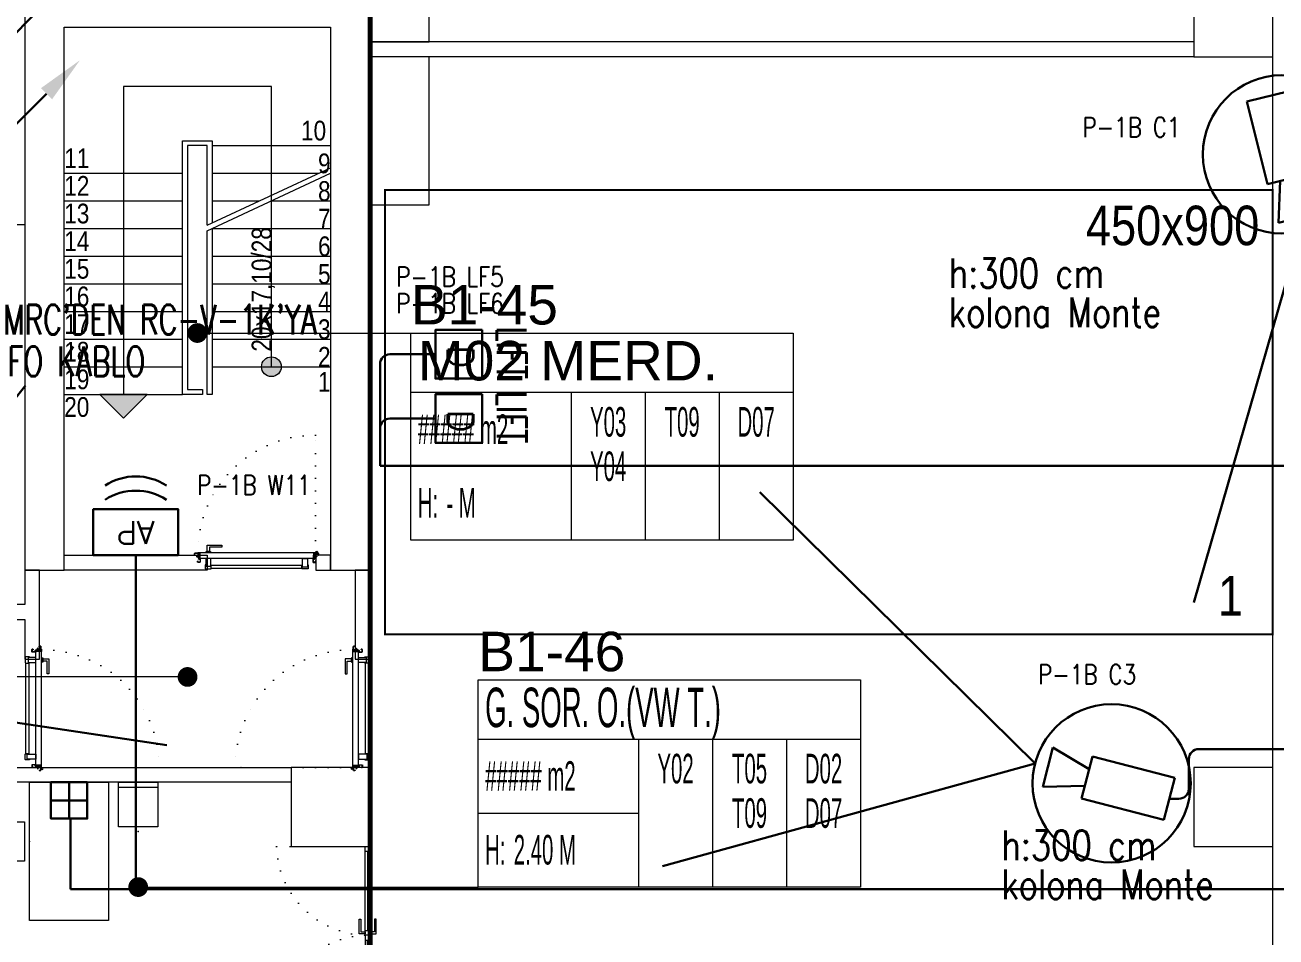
# Model space of a CAD drawing. Header units: metres. Extents: x -13621 to 152406, y -16073 to 22221.
# Drawn here: x 60090 to 61358, y 2308 to 3232 of the extents above; entities that cross this region are included whole.
import ezdxf
from ezdxf.enums import TextEntityAlignment as Align

# ---------------------------------------------------------------- set-up
doc = ezdxf.new("R2010")
doc.units = ezdxf.units.M
doc.header["$LTSCALE"] = 100
doc.header["$MEASUREMENT"] = 0
for name, pattern in [('DOT2', [0.125, 0, -0.125]), ('DOT5', [0.75, 0, -0.75]), ('HIDDEN', [0.375, 0.25, -0.125])]:
    doc.linetypes.add(name, pattern=pattern)
doc.layers.get('0').update_dxf_attribs({"color": 9, "lineweight": 9})
for name, color, linetype, lineweight in [('00', 9, 'Continuous', 9), ('01', 9, 'Continuous', 9), ('05', 9, 'Continuous', 9), ('06B', 9, 'Continuous', 9), ('06D', 9, 'Continuous', 9), ('10', 9, 'Continuous', 9), ('14', 9, 'Continuous', 9), ('15', 9, 'Continuous', 9), ('19', 9, 'Continuous', 9), ('20', 9, 'DOT2', 9), ('21', 9, 'Continuous', 9), ('21_mahal200', 9, 'Continuous', 9), ('Data  Tavan', 170, 'Continuous', 30), ('E-ACCESS POINT (KABLOSUZ ERİŞİM İÇİN)', 7, 'Continuous', 30), ('E-DAHİLİ DOME KAMERA', 7, 'Continuous', 30), ('E-DAHİLİ KAMERA', 7, 'Continuous', 30), ('E-DATA LIFT PRIZI', 7, 'Continuous', 30), ('E-DUVARA MONTE PRİZ KUTUSU', 7, 'Continuous', 30), ('E-OK', 3, 'Continuous', 30), ('E-YAZI', 7, 'Continuous', 30)]:
    doc.layers.add(name, color=color, linetype=linetype, lineweight=lineweight)
doc.styles.add('Arial', font='arial.ttf', dxfattribs={"height": 2.5})
doc.styles.add('E-YAZI', font='txttw.shx')
doc.styles.add('MuuM_TEXT-STANDART', font='ARIALN.TTF')
doc.dimstyles.new('MuuM_DIM200', dxfattribs={"dimscale": 20, "dimtxt": 2, "dimasz": 1, "dimexe": 1, "dimexo": 1, "dimgap": 1, "dimtad": 1, "dimdec": 1, "dimrnd": 0.5, "dimdsep": 46, "dimtxsty": 'MuuM_TEXT-STANDART', "dimblk": 'ARCHTICK', "dimcen": 0, "dimdle": 0.15, "dimclrd": 256, "dimclre": 256, "dimclrt": 256, "dimadec": 0, "dimazin": 0, "dimtfac": 5, "dimtdec": 1, "dimtix": 1, "dimtmove": 2, "dimatfit": 3, "dimldrblk": 'DOT', "dimfxl": 3, "dimfxlon": 1, "dimtolj": 1, "dimlwd": -1, "dimlwe": -1, "dimarcsym": 0})

# ---------------------------------------------------------------- blocks, each defined once
blk = doc.blocks.new('10_DUVARA MONTE PRİZ KUTUSU')
at = {"layer": 'E-DUVARA MONTE PRİZ KUTUSU', "color": 4}
for p, q in [((0, 24.5), (0, -24.5)), ((24.5, 0), (-24.5, 0))]:
    blk.add_line(p, q, dxfattribs=at)
blk.add_lwpolyline([(-24.5, -24.5), (24.5, -24.5), (24.5, 24.5), (-24.5, 24.5)], close=True, dxfattribs=at)
blk = doc.blocks.new('E-DATA LIFT PRIZI')
at = {"layer": 'E-DATA LIFT PRIZI', "color": 2}
blk.add_line((0, 0), (0, 42), dxfattribs=at)
blk.add_lwpolyline([(-24.6, 89.6), (24.6, 89.6), (24.6, 42), (-24.6, 42)], close=True, dxfattribs=at)
at = {"layer": 'E-DATA LIFT PRIZI', "color": 2, "style": 'E-YAZI', "width": 0.7}
blk.add_text('LIFT', height=30, dxfattribs=at).set_placement((-28, 104.2))
at = {"layer": 'E-DATA LIFT PRIZI', "color": 2, "style": 'E-YAZI'}
blk.add_text('D', height=25.6, dxfattribs=at).set_placement((-8.8, 54.6))
blk = doc.blocks.new('*U201')
at = {"layer": 'E-OK', "color": 3, "linetype": 'Continuous'}
blk.add_line((-126.3, -126.2), (0, 0), dxfattribs=at)
at = {"layer": 'E-OK', "color": 4, "linetype": 'Continuous', "const_width": 30}
blk.add_lwpolyline([(-15, 0, 1), (15, 0, 1)], format="xyb", close=True, dxfattribs=at)
at = {"layer": 'E-OK', "color": 3, "linetype": 'Continuous'}
blk.add_solid([(-112.2, -140.4), (-140.4, -112.1), (-211.2, -211)], dxfattribs=at)
blk = doc.blocks.new('*U382')
at = {"layer": 'E-ACCESS POINT (KABLOSUZ ERİŞİM İÇİN)', "color": 4}
blk.add_lwpolyline([(-2.395, 3.237), (2.395, 3.237), (2.395, 0.647), (-2.395, 0.647)], close=True, dxfattribs=at)
at = {"layer": 'E-ACCESS POINT (KABLOSUZ ERİŞİM İÇİN)', "color": 3}
for centre in [(0, 2.797), (0, 1.993)]:
    blk.add_arc(centre, 3.191, 237.1828, 302.8172, dxfattribs=at)
at = {"layer": 'E-ACCESS POINT (KABLOSUZ ERİŞİM İÇİN)', "color": 3, "style": 'E-YAZI'}
blk.add_text('AP', height=1.28, dxfattribs=at).set_placement((-1.054, 1.311))
blk = doc.blocks.new('100_DAHİLİ DOME KAMERA')
at = {"layer": 'E-DAHİLİ DOME KAMERA', "color": 4}
for p, q in [((-1.936, 0.715), (-1.936, -0.689)), ((0.82, 0.715), (-1.936, 0.715)), ((0.82, -0.689), (0.82, 0.715)), ((0.82, 0.294), (2.131, 0.668)), ((2.131, 0.668), (2.131, -0.643)), ((0.82, -0.268), (2.131, -0.643)), ((-1.936, -0.689), (0.82, -0.689))]:
    blk.add_line(p, q, dxfattribs=at)
at = {"layer": 'E-DAHİLİ DOME KAMERA', "color": 4, "linetype": 'Continuous'}
blk.add_circle((0, 0), 2.566, dxfattribs=at)
at = {"layer": 'E-DAHİLİ KAMERA', "color": 4}
for q in [(13.416, 6.264), (13.416, -6.264)]:
    blk.add_line((2.566, 0), q, dxfattribs=at)
blk = doc.blocks.new('p-kolon_80x80')
blk.add_lwpolyline([(-40, -40), (40, -40), (40, 40), (-40, 40)], close=True)
blk = doc.blocks.new('1.bod.mimari.elk')
at = {"layer": '01'}
blk.add_lwpolyline([(4130, -5950), (4130, -5950), (4130, -5950), (4130, -5400), (4400, -5400), (4400, -5950), (4400, -5950), (4400, -5950), (4440, -5950), (4440, -5350), (4090, -5350), (4090, -5950), (4130, -5950)], dxfattribs=at)
for p in [(5315, -5390), (4400, -6190), (5315, -6190)]:
    blk.add_blockref('p-kolon_80x80', p, dxfattribs=at)
blk = doc.blocks.new('p-dilatasyon yeri')
at = {"layer": '06D'}
blk.add_lwpolyline([(5355, 80), (5355, 6454.5)], dxfattribs=at)
blk = doc.blocks.new('p-M01-M02_merdiven-1050')
at = {"layer": '19'}
h = blk.add_hatch(color=256, dxfattribs=at)
h.dxf.hatch_style = 1
edge = h.paths.add_edge_path()
edge.add_arc((210, -344), 10, 270, 630)
h = blk.add_hatch(color=256, dxfattribs=at)
h.dxf.hatch_style = 1
h.paths.add_polyline_path([(84, -372), (36, -372), (60, -396)])
at = {"layer": '19', "linetype": 'Continuous'}
for points in [[(210, -344), (210, -120), (210, -60), (60, -60), (60, -372)], [(145, -200.7), (145, -120), (125, -120), (125, -120), (125, -367), (140, -367), (140, -372), (120, -372), (120, -367), (120, -115), (120, -115), (150, -115), (150, -198.4)], [(150, -120), (270, -120)], [(0, -148), (120, -148)], [(145, -200.7), (270, -142.4)], [(145, -206.3), (270, -148)], [(150, -148), (258, -148)], [(0, -176), (120, -176)], [(150, -176), (198, -176)], [(210, -176), (270, -176)], [(0, -204), (120, -204)], [(150, -204), (270, -204)], [(0, -232), (120, -232)], [(150, -232), (270, -232)], [(0, -260), (120, -260)], [(150, -260), (270, -260)], [(0, -288), (120, -288)], [(150, -288), (270, -288)], [(0, -316), (120, -316)], [(150, -316), (270, -316)], [(0, -344), (120, -344)], [(150, -344), (270, -344)], [(0, -372), (120, -372)]]:
    blk.add_lwpolyline(points, dxfattribs=at)
at = {"layer": '19'}
for points in [[(145, -206.3), (270, -148)], [(150, -204), (150, -372), (150, -372), (145, -372), (145, -372), (145, -206.3)]]:
    blk.add_lwpolyline(points, dxfattribs=at)
blk.add_lwpolyline([(84, -372), (36, -372), (60, -396)], close=True, dxfattribs=at)
blk.add_circle((210, -344), 10, dxfattribs=at)
blk = doc.blocks.new('p-M01-M02_M03_formül_2a')
at = {"layer": '21', "style": 'MuuM_TEXT-STANDART'}
for s, p in [('10', (240, -114.8)), ('11', (0, -142.8)), ('12', (0, -170.8)), ('13', (0, -198.8)), ('14', (0, -226.8)), ('15', (0, -254.8)), ('16', (0, -282.8)), ('17', (0, -310.8)), ('18', (0, -338.8)), ('19', (0, -366.8)), ('20', (0, -394.8))]:
    blk.add_text(s, height=20, dxfattribs=at).set_placement(p)
for s, p in [('9', (270, -148)), ('8', (270, -176)), ('7', (270, -204)), ('6', (270, -232)), ('5', (270, -260)), ('4', (270, -288)), ('3', (270, -316)), ('2', (270, -344)), ('1', (270, -369.3))]:
    blk.add_text(s, height=20, dxfattribs=at).set_placement(p, align=Align.RIGHT)
blk.add_text('20x17,10/28', height=20, rotation=90, dxfattribs=at).set_placement((210, -202.6), align=Align.RIGHT)
blk = doc.blocks.new('*U19')
at = {"ltscale": 15}
for p, q in [((-25, 1), (-26, 0)), ((-25, -1), (-26, 0)), ((-23, 1), (-25, 1)), ((-23, 1), (-23, -2)), ((-21, -3), (-18, 3)), ((-21, -3), (-18, 3)), ((-20, -3), (-17, 3)), ((-20, -3), (-16, 3)), ((-18, -3), (-15, 3)), ((-18, -3), (-15, 3)), ((-18, 1), (-18, 2)), ((-17, -3), (-14, 3)), ((-17, -3), (-13, 3)), ((-17, 1), (-17, 2)), ((-15, -3), (-12, 3)), ((-15, -3), (-12, 3)), ((-15, 1), (-15, 2)), ((-14, -3), (-11, 3)), ((-14, -3), (-10, 3)), ((-14, 1), (-14, 2)), ((-12, -3), (-9, 3)), ((-12, -3), (-9, 3)), ((-12, 1), (-12, 2)), ((-11, -3), (-8, 3)), ((-11, -3), (-7, 3)), ((-11, 1), (-11, 2)), ((-9, -3), (-6, 3)), ((-9, -3), (-6, 3)), ((-9, 1), (-9, 2)), ((-8, -3), (-4, 3)), ((-8, -3), (-5, 3)), ((-8, 1), (-8, 2)), ((-6, -3), (-3, 3)), ((-6, -3), (-3, 3)), ((-6, 1), (-6, 2)), ((-5, -3), (-1, 3)), ((-5, -3), (-2, 3)), ((-5, 1), (-5, 2)), ((-3, 1), (-3, 2)), ((0, 4), (-2, 1)), ((-2, 1), (-2, 2)), ((0, 0), (-1, 0)), ((-25, -1), (-23, -2)), ((-9, -2), (-23, -2)), ((-21, -3), (-21, -2)), ((-20, -3), (-19, -2)), ((-20, -2), (-19, -2)), ((-19, -2), (-18, -2)), ((-18, -3), (-18, -2)), ((-17, -3), (-16, -2)), ((-17, -2), (-16, -2)), ((-16, -2), (-15, -2)), ((-15, -3), (-15, -2)), ((-14, -3), (-13, -2)), ((-14, -2), (-13, -2)), ((-13, -2), (-12, -2)), ((-12, -3), (-12, -2)), ((-11, -3), (-10, -2)), ((-11, -2), (-10, -2)), ((-10, -2), (-9, -2)), ((-9, -3), (-9, -2)), ((-8, -2), (-7, -2)), ((-8, -3), (-7, -2)), ((-7, -2), (-6, -2)), ((-6, -3), (-6, -2)), ((-5, -2), (-4, -2)), ((-5, -3), (-4, -2)), ((-4, -2), (-2, -2)), ((0, -4), (-2, -2)), ((0, 0), (-1, 0))]:
    blk.add_line(p, q, dxfattribs=at)
for p, q in [((-7, 1), (-23, 1)), ((-17, 1), (-19, 1)), ((-16, 1), (-17, 1)), ((-14, 1), (-16, 1)), ((-13, 1), (-14, 1)), ((-11, 1), (-13, 1)), ((-10, 1), (-11, 1)), ((-8, 1), (-10, 1)), ((-7, 1), (-8, 1)), ((-5, 1), (-7, 1)), ((-4, 1), (-5, 1)), ((-2, 1), (-4, 1)), ((-2, 1), (-2, 1)), ((0, 0), (0, 4)), ((-2, -2), (-2, -2)), ((0, 0), (0, -4))]:
    blk.add_line(p, q)
for centre, radius, start, end in [((-26, 4), 3.92, 274.361, 322.1025), ((-26, -4), 3.92, 37.8975, 85.639), ((-18, 3), 0.0971, 330.3204, 150.3204), ((-17, 3), 0.0971, 330.3204, 150.3204), ((-15, 3), 0.0971, 330.3204, 150.3204), ((-14, 3), 0.0971, 330.3204, 150.3204), ((-12, 3), 0.0971, 330.3204, 150.3204), ((-11, 3), 0.0971, 330.3204, 150.3204), ((-9, 3), 0.0971, 330.3204, 150.3204), ((-8, 3), 0.0971, 330.3204, 150.3204), ((-6, 3), 0.0971, 330.3204, 150.3204), ((-5, 3), 0.0971, 330.3204, 150.3204), ((-3, 3), 0.0971, 330.3204, 150.3204), ((-2, 3), 0.0971, 330.3204, 150.3204), ((-1, 0), 0.486, 90, 270), ((0, 4), 0.25, 0, 150.0864), ((-21, -3), 0.0971, 150.3204, 330.3204), ((-20, -3), 0.0971, 150.3204, 330.3204), ((-18, -3), 0.0971, 150.3204, 330.3204), ((-17, -3), 0.0971, 150.3204, 330.3204), ((-15, -3), 0.0971, 150.3204, 330.3204), ((-14, -3), 0.0971, 150.3204, 330.3204), ((-12, -3), 0.0971, 150.3204, 330.3204), ((-11, -3), 0.0971, 150.3204, 330.3204), ((-9, -3), 0.0971, 150.3204, 330.3204), ((-8, -3), 0.0971, 150.3204, 330.3204), ((-6, -3), 0.0971, 150.3204, 330.3204), ((-5, -3), 0.0971, 150.3204, 330.3204), ((0, -4), 0.25, 209.9136, 0)]:
    blk.add_arc(centre, radius, start, end, dxfattribs=at)
blk = doc.blocks.new('conta')
at = {"ltscale": 10}
for p, q in [((-2649.9, 5345.5), (-2649.8, 5345.6)), ((-2649.9, 5344.5), (-2649.8, 5344.3)), ((-2649.8, 5344.3), (-2649.7, 5344.3)), ((-2649.7, 5345.4), (-2649.3, 5345.4)), ((-2649.2, 5345.4), (-2649.1, 5345.5)), ((-2649, 5344), (-2648.8, 5343.8)), ((-2648.9, 5344.1), (-2648.7, 5343.9)), ((-2648.8, 5345.1), (-2648.6, 5345.3)), ((-2648.8, 5344.9), (-2648.6, 5345.2)), ((-2648.7, 5343.8), (-2648.7, 5343.8)), ((-2648.6, 5345.3), (-2648.6, 5345.3))]:
    blk.add_line(p, q, dxfattribs=at)
for centre, radius, start, end in [((-2649.8, 5345.5), 0.05, 140.6345, 188.9372), ((-2653, 5345), 3.19, 350.4674, 8.9372), ((-2649.9, 5344.5), 0.02, 170.4674, 213.7451), ((-2649.7, 5345.6), 0.0696, 22.2428, 159.258), ((-2650.9, 5345), 1.24, 340.3382, 16.7772), ((-2649.7, 5344.6), 0.03, 160.3382, 273.2666), ((-2649.7, 5345.4), 0.03, 90, 196.7772), ((-2649.6, 5341.5), 3.01, 80.4362, 93.2666), ((-2649.3, 5345.5), 0.05, 270, 303.0062), ((-2649.2, 5344.1), 0.231, 353.9571, 81.9004), ((-2649.1, 5345.5), 0.03, 4.7972, 123.0062), ((-2649.1, 5344.5), 0.03, 260.4362, 338.7066), ((-2651.2, 5344.8), 2.33, 7.5897, 18.7951), ((-2649, 5345.6), 0.05, 18.7951, 42.1429), ((-2650.2, 5345), 1.27, 338.7066, 23.0418), ((-2648.9, 5344.1), 0.1, 173.9571, 217.2653), ((-2648.8, 5345.1), 0.05, 187.5897, 322.7347), ((-2658.2, 5345.2), 9.36, 353.6857, 357.8537), ((-2648.8, 5344.2), 0.1, 173.6857, 217.2653), ((-2648.8, 5344.8), 0.05, 142.7347, 180.2669), ((-2648.7, 5343.8), 0.05, 217.2653, 307.2653), ((-2648.7, 5343.8), 0.05, 307.2653, 37.2653), ((-2648.6, 5345.3), 0.05, 52.7347, 142.7347), ((-2648.6, 5345.3), 0.05, 322.7347, 52.7347)]:
    blk.add_arc(centre, radius, start, end, dxfattribs=at)
for points, knots in [([(-2649, 5345.6), (-2649, 5345.6), (-2649.1, 5345.7), (-2649.2, 5345.4), (-2649.3, 5345.7), (-2649.4, 5345.5), (-2649.5, 5345.7), (-2649.6, 5345.5), (-2649.7, 5345.6), (-2649.7, 5345.6)], [0.0086373, 0.0086373, 0.0086373, 0.0086373, 0.1097304, 0.3133405, 0.4430081, 0.5658764, 0.7165186, 0.8527974, 0.9648495, 0.9648495, 0.9648495, 0.9648495]), ([(-2649.7, 5344.3), (-2649.7, 5344.3), (-2649.7, 5344.5), (-2649.6, 5344.3), (-2649.3, 5344.4), (-2649.2, 5344.4), (-2649.2, 5344.4)], [0, 0, 0, 0, 0.1008757, 0.3841126, 0.5436166, 0.6906785, 0.6906785, 0.6906785, 0.6906785])]:
    blk.add_open_spline(points, degree=3, knots=knots, dxfattribs=at)
blk = doc.blocks.new('p-yn_sackasa')
at = {"layer": '10', "linetype": 'Continuous'}
for p, q in [((-2.2, 0), (-2.2, -0.2)), ((0, 6.9), (0, 6.2)), ((0, 6.2), (0, 6.9)), ((0.1, 6.9), (0.1, 6.2)), ((0.2, 6.9), (0.2, 6.2)), ((2.7, 7.2), (0.3, 7.2)), ((2.7, 7.2), (0.3, 7.2)), ((2.7, 7), (0.3, 7)), ((0.3, 7), (2.7, 7)), ((0.3, 6.1), (0.8, 6.1)), ((0.7, 6), (0.3, 6)), ((0.3, 5.9), (0.7, 5.9)), ((0.8, 5.9), (0.3, 5.9)), ((0.7, 5.9), (0.7, 6)), ((0.7, -0.7), (0.7, 2.3)), ((0.7, -0.7), (0.7, 2.3)), ((0.8, 5.9), (0.8, 6.1)), ((0.8, -0.7), (0.8, 2.3)), ((0.8, -0.7), (0.8, 2.3)), ((0.9, 2.3), (1, 2.3)), ((0.9, 2.3), (0.9, 2.3)), ((1, 2.5), (1, 2.4)), ((1, 2.5), (1, 2.5)), ((1.1, 2.5), (1.1, 3.7)), ((1.1, 2.5), (1.1, 3.7)), ((1.3, 3.7), (1.3, 2.5)), ((1.3, 2.5), (1.3, 3.7)), ((2.5, 4), (1.4, 4)), ((1.4, 4), (2.5, 4)), ((1.4, 3.8), (2.5, 3.8)), ((2.5, 3.8), (1.4, 3.8)), ((2.5, 3.4), (2.6, 3.7)), ((2.6, 3.7), (2.5, 3.4)), ((2.7, 3.6), (2.6, 3.3)), ((2.7, 3.6), (2.6, 3.3)), ((2.8, 3.3), (2.8, 6.9)), ((2.8, 3.3), (2.8, 6.9)), ((2.9, 3.3), (2.9, 6.9)), ((2.9, 3.3), (2.9, 6.9)), ((-2.9, -1.7), (-2.9, -0.3)), ((-2.9, -0.3), (-2.9, -1.7)), ((-2.8, -0.3), (-2.8, -1.7)), ((-2.8, -0.3), (-2.8, -1.7)), ((-2.2, 0), (-2.7, 0)), ((-2.2, 0), (-2.7, 0)), ((-2.2, -0.1), (-2.7, -0.1)), ((-2.2, -0.2), (-2.7, -0.2)), ((1, -1.8), (-2.7, -1.8)), ((1, -1.9), (-2.7, -1.9)), ((-2.7, -2), (1, -2)), ((1, -2), (-2.7, -2)), ((-2.2, -0.1), (-2.2, 0)), ((0.9, -0.8), (1, -0.8)), ((0.9, -0.8), (0.9, -0.8)), ((1, -0.9), (1, -0.9)), ((1, -0.9), (1, -0.9)), ((1.1, -1), (1.1, -1.7)), ((1.1, -1), (1.1, -1.7)), ((1.3, -1), (1.3, -1.7)), ((1.3, -1), (1.3, -1.7))]:
    blk.add_line(p, q, dxfattribs=at)
for points in [[(0.1, 2.1), (0.7, 2.1), (0.7, -0.5), (0.1, -0.5)], [(0.1, 2.1), (0.4, 2.1), (0.4, -0.5), (0.1, -0.5)]]:
    blk.add_lwpolyline(points, close=True, dxfattribs=at)
for centre, radius, start, end in [((0.3, 6.9), 0.249, 90, 180), ((0.3, 6.9), 0.261, 90, 180), ((0.3, 6.2), 0.249, 181.345, 271.3502), ((0.3, 6.2), 0.261, 180, 270), ((0.3, 6.9), 0.122, 90, 180), ((0.3, 6.2), 0.122, 180, 270), ((0.3, 6.9), 0.11, 90, 180), ((0.3, 6.2), 0.11, 180, 270), ((0.9, 2.3), 0.206, 63.2169, 180), ((0.9, 2.3), 0.219, 63.2153, 180), ((0.9, 2.3), 0.0801, 63.215, 180), ((0.9, 2.3), 0.0674, 63.2144, 180), ((1, 2.5), 0.219, 243.2148, 0), ((1, 2.5), 0.0801, 243.2203, 0), ((1, 2.5), 0.206, 243.2197, 0), ((1, 2.5), 0.0674, 243.2129, 0), ((1.4, 3.7), 0.24, 90, 180), ((1.4, 3.7), 0.253, 90, 180), ((1.4, 3.7), 0.114, 90, 180), ((1.4, 3.7), 0.101, 90, 180), ((2.5, 3.7), 0.249, 342.8613, 90), ((2.5, 3.7), 0.261, 342.8602, 90), ((2.5, 3.7), 0.122, 342.8607, 90), ((2.5, 3.7), 0.11, 342.8621, 90), ((2.7, 3.3), 0.232, 162.8601, 0), ((2.7, 3.3), 0.219, 162.8613, 0), ((2.7, 3.3), 0.0927, 162.8605, 0), ((2.7, 3.3), 0.0801, 162.8624, 0), ((2.7, 6.9), 0.249, 0, 90), ((2.7, 6.9), 0.261, 0, 90), ((2.7, 6.9), 0.122, 0, 90), ((2.7, 6.9), 0.11, 0, 90), ((-2.7, -0.3), 0.24, 90, 180), ((-2.7, -0.3), 0.253, 90, 180), ((-2.7, -1.7), 0.24, 180, 270), ((-2.7, -1.7), 0.253, 180, 270), ((-2.7, -0.3), 0.114, 90, 180), ((-2.7, -0.3), 0.101, 90, 180), ((-2.7, -1.7), 0.114, 180, 270), ((-2.7, -1.7), 0.101, 180, 270), ((0.9, -0.7), 0.206, 180, 296.7851), ((0.9, -0.7), 0.219, 180, 296.785), ((0.9, -0.7), 0.0674, 180, 180.5245), ((0.9, -0.7), 0.0801, 180, 296.785), ((0.9, -0.7), 0.0674, 180, 296.7871), ((1, -1), 0.219, 0, 116.7854), ((1, -1), 0.206, 0, 116.7836), ((1, -1), 0.0801, 0, 116.7811), ((1, -1), 0.0674, 0, 116.7871), ((1, -1.7), 0.114, 270, 0), ((1, -1.7), 0.24, 270, 0), ((1, -1.7), 0.101, 270, 0), ((1, -1.7), 0.253, 270, 0)]:
    blk.add_arc(centre, radius, start, end, dxfattribs=at)
at = {"layer": '10', "xscale": 0.0842696629213483, "yscale": 0.0842696629213483, "zscale": 0.0842696629213483}
blk.add_blockref('*U19', (1, 1.3), dxfattribs=at)
at = {"layer": '14', "xscale": -0.7887640449438696, "yscale": 0.7887640449438696, "zscale": 0.7887640449438204, "rotation": 90}
blk.add_blockref('conta', (4217.8, -2086.4), dxfattribs=at)
blk = doc.blocks.new('*U376')
at = {"layer": '06D'}
for points in [[(8.5, 9.6), (7.9, 9.6), (7.9, 13.6, -0.414214), (8.2, 13.9), (13.7, 13.9, -0.414214), (14.1, 13.6), (14.1, 9.6), (13.5, 9.6)], [(111.5, 9.6), (112.1, 9.6), (112.1, 13.6, 0.414214), (111.7, 13.9), (106.2, 13.9, 0.414214), (105.9, 13.6), (105.9, 9.6), (106.5, 9.6)]]:
    blk.add_lwpolyline(points, format="xyb", dxfattribs=at)
for points in [[(14.1, 13.3), (105.9, 13.3), (105.9, 10.2), (14.1, 10.2)], [(8.5, 12.1), (13.5, 12.1), (13.5, 3.4), (8.5, 3.4)], [(111.5, 10.9), (106.5, 10.9), (106.5, 3.4), (111.5, 3.4)]]:
    blk.add_lwpolyline(points, close=True, dxfattribs=at)
for points in [[(110.1, -3.8), (110.1, -10.1), (95.1, -10.1), (95.1, -8.2), (107.9, -8.2), (107.9, -8.2), (107.9, -3.8), (110.1, -3.8)], [(111.2, -2.6), (111.2, -3.8), (106.8, -3.8), (106.8, -2.6), (111.2, -2.6)]]:
    blk.add_lwpolyline(points, dxfattribs=at)
at = {"layer": '10', "ltscale": 10}
for p, q in [((2, 1.5), (1, 1.5)), ((2, 1.3), (1, 1.3)), ((1, 0.9), (2, 0.3)), ((2, 0.3), (2, 1.8)), ((2, 1.8), (2.3, 1.8)), ((2, -0.2), (2, 0.3)), ((2.3, -2.2), (2.3, 3.3)), ((2.3, 1.8), (2.3, 0.3)), ((2.3, 0.3), (2.3, -0.2)), ((2.4, 3.4), (117.6, 3.4)), ((2.4, -2.3), (2.4, 3.2)), ((2.5, 3.3), (117.5, 3.3)), ((117.5, -2.3), (117.5, 3.2)), ((117.7, -2.2), (117.7, 3.3)), ((117.7, 1.8), (118, 1.8)), ((117.7, 1.3), (117.7, 1.8)), ((117.7, 1.8), (118, 1.8)), ((117.7, 1.3), (117.7, 1.8)), ((117.7, -0.2), (117.7, 1.3)), ((117.7, -0.2), (117.7, 1.3)), ((118, 1.8), (118, 1.3)), ((118, 1.8), (118, 1.3)), ((118, 1.3), (118, -0.2)), ((119, 0.7), (118, 1.3)), ((118, 1.3), (118, -0.2)), ((119, 0.7), (118, 1.3)), ((118, 0.3), (119, 0.3)), ((118, 0.3), (119, 0.3)), ((118, 0.1), (119, 0.1)), ((118, 0.1), (119, 0.1)), ((-1.6, -2.7), (-1.7, -2.6)), ((-1.6, -2.7), (-1.7, -2.6)), ((-1.2, -2.2), (-1.2, -2.3)), ((-1.2, -2.2), (-1.1, -2.2)), ((-1.2, -2.2), (-1.2, -2.3)), ((-1.2, -2.2), (-1.1, -2.2)), ((-1.1, -2), (-1.1, -2.4)), ((-1.1, -2), (-1.1, -2.4)), ((-0.8, -2), (-0.8, -2.4)), ((-0.8, -2), (-0.8, -2.4)), ((0.3, -2.5), (0.3, -2.3)), ((0.4, -2.2), (2.2, -2.2)), ((0.4, -2.4), (0.4, -2.4)), ((0.4, -2.6), (119.6, -2.6)), ((0.5, -2.4), (119.5, -2.4)), ((0.5, -2.4), (2.3, -2.4)), ((2.3, -0.2), (2, -0.2)), ((119.5, -2.4), (117.6, -2.4)), ((118, -0.2), (117.7, -0.2)), ((118, -0.2), (117.7, -0.2)), ((119.6, -2.2), (117.7, -2.2)), ((119.5, -2.4), (119.5, -2.4)), ((119.7, -2.5), (119.7, -2.3))]:
    blk.add_line(p, q, dxfattribs=at)
blk.add_circle((-0.9, -3.3), 0.843, dxfattribs=at)
blk.add_circle((-0.9, -3.3), 0.843, dxfattribs=at)
for centre, radius, start, end in [((2.4, 3.3), 0.1, 90, 180), ((2.5, 3.2), 0.05, 90, 180), ((117.6, 3.3), 0.141, 14.9271, 75.0729), ((-0.9, -3.3), 1.01, 105.7139, 140.5908), ((-0.9, -3.3), 1.01, 105.7139, 140.5908), ((-0.4, -2.3), 0.428, 142.379, 203.648), ((-0.4, -2.3), 0.428, 142.379, 203.648), ((-0.4, -2.3), 0.302, 119.9685, 254.4476), ((-0.4, -2.3), 0.302, 119.9685, 254.4476), ((0.4, -2.3), 0.1, 90, 180), ((0.4, -2.5), 0.1, 180, 270), ((0.5, -2.4), 0.005, 180, 270), ((0.5, -2.4), 0.005, 90, 180), ((2.2, -2.2), 0.05, 270, 0), ((2.3, -2.3), 0.1, 270, 0), ((117.6, -2.3), 0.1, 180, 270), ((117.7, -2.2), 0.05, 180, 270), ((119.5, -2.4), 0.005, 270, 360), ((119.5, -2.4), 0.005, 0, 90), ((119.6, -2.3), 0.1, 0, 90), ((119.6, -2.5), 0.1, 270, 0)]:
    blk.add_arc(centre, radius, start, end, dxfattribs=at)
at = {"layer": '20'}
blk.add_lwpolyline([(0.3, -2.4), (0.3, -121.8, 0.414214), (119.7, -2.4, -1)], format="xyb", dxfattribs=at)
blk.add_blockref('p-yn_sackasa', (0, 0))
at = {"xscale": -1}
blk.add_blockref('p-yn_sackasa', (120, 0), dxfattribs=at)
blk = doc.blocks.new('*U375')
at = {"layer": '06D'}
for points in [[(8.5, 9.6), (7.9, 9.6), (7.9, 13.6, -0.414214), (8.2, 13.9), (13.7, 13.9, -0.414214), (14.1, 13.6), (14.1, 9.6), (13.5, 9.6)], [(111.5, 9.6), (112.1, 9.6), (112.1, 13.6, 0.414214), (111.7, 13.9), (106.2, 13.9, 0.414214), (105.9, 13.6), (105.9, 9.6), (106.5, 9.6)]]:
    blk.add_lwpolyline(points, format="xyb", dxfattribs=at)
for points in [[(105.9, 13.3), (14.1, 13.3), (14.1, 10.2), (105.9, 10.2)], [(8.5, 10.9), (13.5, 10.9), (13.5, 3.4), (8.5, 3.4)], [(111.5, 12.1), (106.5, 12.1), (106.5, 3.4), (111.5, 3.4)]]:
    blk.add_lwpolyline(points, close=True, dxfattribs=at)
for points in [[(8.8, -2.6), (8.8, -3.8), (13.2, -3.8), (13.2, -2.6), (8.8, -2.6)], [(9.9, -3.8), (9.9, -10.1), (24.9, -10.1), (24.9, -8.2), (12.1, -8.2), (12.1, -8.2), (12.1, -3.8), (9.9, -3.8)]]:
    blk.add_lwpolyline(points, dxfattribs=at)
at = {"layer": '10', "ltscale": 10}
for p, q in [((1, 0.7), (2, 1.3)), ((1, 0.7), (2, 1.3)), ((2, 0.3), (1, 0.3)), ((2, 0.3), (1, 0.3)), ((2, 0.1), (1, 0.1)), ((2, 0.1), (1, 0.1)), ((2, 1.8), (2, 1.3)), ((2.3, 1.8), (2, 1.8)), ((2, 1.8), (2, 1.3)), ((2.3, 1.8), (2, 1.8)), ((2, 1.3), (2, -0.2)), ((2, 1.3), (2, -0.2)), ((2.3, -2.2), (2.3, 3.3)), ((2.3, 1.3), (2.3, 1.8)), ((2.3, 1.3), (2.3, 1.8)), ((2.3, -0.2), (2.3, 1.3)), ((2.3, -0.2), (2.3, 1.3)), ((117.6, 3.4), (2.4, 3.4)), ((2.4, -2.3), (2.4, 3.2)), ((117.5, 3.3), (2.5, 3.3)), ((117.5, -2.3), (117.5, 3.2)), ((117.7, -2.2), (117.7, 3.3)), ((117.7, 1.8), (117.7, 0.3)), ((118, 1.8), (117.7, 1.8)), ((117.7, 0.3), (117.7, -0.2)), ((118, 0.3), (118, 1.8)), ((118, 1.5), (119, 1.5)), ((118, 1.3), (119, 1.3)), ((119, 0.9), (118, 0.3)), ((118, -0.2), (118, 0.3)), ((0.3, -2.5), (0.3, -2.3)), ((0.4, -2.2), (2.2, -2.2)), ((0.4, -2.4), (0.4, -2.4)), ((119.6, -2.6), (0.4, -2.6)), ((119.5, -2.4), (0.5, -2.4)), ((0.5, -2.4), (2.3, -2.4)), ((2, -0.2), (2.3, -0.2)), ((2, -0.2), (2.3, -0.2)), ((119.5, -2.4), (117.6, -2.4)), ((117.7, -0.2), (118, -0.2)), ((119.6, -2.2), (117.7, -2.2)), ((119.5, -2.4), (119.5, -2.4)), ((119.7, -2.5), (119.7, -2.3)), ((120.8, -2), (120.8, -2.4)), ((120.8, -2), (120.8, -2.4)), ((121.1, -2), (121.1, -2.4)), ((121.1, -2), (121.1, -2.4)), ((121.2, -2.2), (121.1, -2.2)), ((121.2, -2.2), (121.1, -2.2)), ((121.2, -2.2), (121.2, -2.3)), ((121.2, -2.2), (121.2, -2.3)), ((121.6, -2.7), (121.7, -2.6)), ((121.6, -2.7), (121.7, -2.6))]:
    blk.add_line(p, q, dxfattribs=at)
blk.add_circle((120.9, -3.3), 0.843, dxfattribs=at)
blk.add_circle((120.9, -3.3), 0.843, dxfattribs=at)
for centre, radius, start, end in [((2.4, 3.3), 0.141, 104.9271, 165.0729), ((117.5, 3.2), 0.05, 0, 90), ((117.6, 3.3), 0.1, 0, 90), ((0.4, -2.3), 0.1, 90, 180), ((0.4, -2.5), 0.1, 180, 270), ((0.5, -2.4), 0.005, 180, 270), ((0.5, -2.4), 0.005, 90, 180), ((2.2, -2.2), 0.05, 270, 0), ((2.3, -2.3), 0.1, 270, 0), ((117.6, -2.3), 0.1, 180, 270), ((117.7, -2.2), 0.05, 180, 270), ((119.5, -2.4), 0.005, 270, 360), ((119.5, -2.4), 0.005, 0, 90), ((119.6, -2.3), 0.1, 0, 90), ((119.6, -2.5), 0.1, 270, 0), ((120.4, -2.3), 0.302, 285.5524, 60.0315), ((120.4, -2.3), 0.302, 285.5524, 60.0315), ((120.4, -2.3), 0.428, 336.352, 37.621), ((120.4, -2.3), 0.428, 336.352, 37.621), ((120.9, -3.3), 1.01, 39.4092, 74.2861), ((120.9, -3.3), 1.01, 39.4092, 74.2861)]:
    blk.add_arc(centre, radius, start, end, dxfattribs=at)
at = {"layer": '20'}
blk.add_lwpolyline([(119.7, -2.4), (119.7, -121.8, -0.414214), (0.3, -2.4, 1)], format="xyb", dxfattribs=at)
blk.add_blockref('p-yn_sackasa', (0, 0))
at = {"xscale": -1}
blk.add_blockref('p-yn_sackasa', (120, 0), dxfattribs=at)
blk = doc.blocks.new('p-birim')
blk.add_lwpolyline([(0, 0), (1, 0), (1, 1), (0, 1)], close=True)
blk = doc.blocks.new('p-sandalye')
blk.add_line((-45, 20), (-45, -20))
blk.add_lwpolyline([(-5, 20), (-50, 20), (-50, -20), (-5, -20)], close=True)
blk.add_point((0, 0.1))
blk = doc.blocks.new('p-masa_servis')
at = {"linetype": 'DOT5'}
blk.add_lwpolyline([(0, 0), (0, 0)], dxfattribs=at)
blk.add_lwpolyline([(0, 0), (0, -80), (140, -80), (140, 0)], close=True)
for p, rotation in [((60, 0), 270), ((50, -110.1), 2.073722e-10)]:
    blk.add_blockref('p-sandalye', p, dxfattribs=dict(rotation=rotation))
blk = doc.blocks.new('p-al-01_a')
at = {"layer": '06B'}
for points in [[(-5, -88.6), (-11.2, -88.6), (-11.2, -73.6), (-9.4, -73.6), (-9.4, -86.4), (-9.4, -86.4), (-5, -86.4), (-5, -88.6)], [(0, -88.6), (6.2, -88.6), (6.2, -73.6), (4.4, -73.6), (4.4, -86.4), (4.4, -86.4), (0, -86.4), (0, -88.6)]]:
    blk.add_lwpolyline(points, dxfattribs=at)
at = {"layer": '06D'}
for p, q in [((-5, -86.9), (-5, -5)), ((0, -5), (0, -86.9)), ((-5, -93.1), (-5, -175)), ((0, -175), (0, -93.1))]:
    blk.add_line(p, q, dxfattribs=at)
at = {"layer": '10'}
for points in [[(-5, 0), (0, 0), (0, -5), (-5, -5)], [(-5, -85), (0, -85), (0, -90), (-5, -90)], [(-5, -95), (0, -95), (0, -90), (-5, -90)], [(-5, -180), (0, -180), (0, -175), (-5, -175)]]:
    blk.add_lwpolyline(points, close=True, dxfattribs=at)
at = {"layer": '15'}
for points in [[(-2.5, -5), (-2.5, -85)], [(-2.5, -175), (-2.5, -95)]]:
    blk.add_lwpolyline(points, dxfattribs=at)
at = {"layer": '20'}
for points in [[(-5.3, 0), (-94.9, 0)], [(-5.3, -180), (-94.9, -180)], [(-5, -180), (-94.9, -180)]]:
    blk.add_lwpolyline(points, dxfattribs=at)
for centre, start, end in [((-1.5, 3.4), 182.0745, 267.6937), ((-1.5, -183.4), 92.3063, 177.9255)]:
    blk.add_arc(centre, 93.5, start, end, dxfattribs=at)
blk = doc.blocks.new('_ArchTick')
at = {"color": 0, "linetype": 'ByBlock', "const_width": 0.15}
blk.add_lwpolyline([(-0.5, -0.5), (0.5, 0.5)], dxfattribs=at)
blk = doc.blocks.new('_Dot')
at = {"color": 0, "linetype": 'ByBlock', "lineweight": -2}
blk.add_line((-0.5, 0), (-1, 0), dxfattribs=at)
at = {"color": 0, "linetype": 'ByBlock', "const_width": 0.5}
blk.add_lwpolyline([(-0.25, 0, 1), (0.25, 0, 1)], format="xyb", close=True, dxfattribs=at)
blk = doc.blocks.new('0_roomno2')
blk.add_lwpolyline([(19.375, -10.5), (0, -10.5), (0, 0), (19.375, 0)], close=True)
for points in [[(0, -3), (19.375, -3)], [(8.125, -3), (8.125, -10.5)], [(11.875, -3), (11.875, -10.5)], [(15.625, -3), (15.625, -10.5)], [(0, -6.75), (8.125, -6.75)]]:
    blk.add_lwpolyline(points)
at = {"style": 'MuuM_TEXT-STANDART', "width": 0.6}
blk.add_text('H:', height=1.5, dxfattribs=at).set_placement((0.35, -8.608), align=Align.MIDDLE_LEFT)
at = {"style": 'Arial'}
blk.add_attdef('ODANO', (0, 1.17), '', height=2, dxfattribs=at)
blk.add_attdef('MEKANADI', text='', height=2, dxfattribs=at).set_placement((0.35, -3), align=Align.BOTTOM_LEFT)
at = {"style": 'MuuM_TEXT-STANDART', "width": 0.6}
for tag, p in [('YER01', (10, -4.5)), ('TAVAN01', (13.75, -4.5)), ('DUVAR01', (17.5, -4.5)), ('YER02', (10, -6.75)), ('TAVAN02', (13.75, -6.75)), ('DUVAR02', (17.5, -6.75)), ('YER03', (10, -9)), ('TAVAN03', (13.75, -9)), ('DUVAR03', (17.5, -9))]:
    blk.add_attdef(tag, text='', height=1.5, dxfattribs=at).set_placement(p, align=Align.MIDDLE_CENTER)
for tag, p in [('M2', (0.35, -4.875)), ('TEMIZTAVANYUKSEKLIGI', (1.8, -8.608))]:
    blk.add_attdef(tag, text='', height=1.5, dxfattribs=at).set_placement(p, align=Align.MIDDLE_LEFT)
blk = doc.blocks.new('1.bod.mimari1.elk')
at = {"layer": '00'}
for points in [[(5275, -5415), (4440, -5415)], [(5275, -5430), (4440, -5430)], [(3785.2, -6000), (4090, -6000), (4090, -6040.29), (4105, -6040.29), (4105, -5950), (4090, -5950), (4090, -5985), (4020, -5985), (4020, -5600), (4090, -5600)], [(4440, -6040.29), (4440, -5950), (4425, -5950), (4425, -6040.29), (4440, -6040.29)]]:
    blk.add_lwpolyline(points, dxfattribs=at)
for points in [[(4275, -5950), (4130, -5950), (4130, -5935), (4275, -5935)], [(4385, -5950), (4400, -5950), (4400, -5935), (4385, -5935)], [(3740, -6150), (4360, -6150), (4360, -6165), (3740, -6165)]]:
    blk.add_lwpolyline(points, close=True, dxfattribs=at)
at = {"layer": '06D', "color": 89, "linetype": 'HIDDEN', "true_color": 0x2e4d23, "const_width": 2}
blk.add_lwpolyline([(5355, -5565), (4455, -5565), (4455, -6015), (5355, -6015)], close=True, dxfattribs=at)
at = {"layer": '20', "ltscale": 2, "const_width": 5}
blk.add_lwpolyline([(4440, -7830), (3660, -7830), (3660, -4550), (4440, -4550)], close=True, dxfattribs=at)
for name, p in [('p-dilatasyon yeri', (0, -8630)), ('p-M01-M02_merdiven-1050', (4130, -5400)), ('p-M01-M02_M03_formül_2a', (4130, -5400)), ('p-al-01_a', (4440, -6230))]:
    blk.add_blockref(name, p)
at = {"layer": '05', "xscale": 60.00000000000003, "yscale": 150}
for p in [(4440, -5415), (4440, -5580)]:
    blk.add_blockref('p-birim', p, dxfattribs=at)
at = {"layer": '05', "xscale": -1, "rotation": 90}
blk.add_blockref('p-masa_servis', (4094.88, -6165), dxfattribs=at)
at = {"layer": '10'}
for name, p, rotation in [('*U376', (4385, -5935), 180), ('*U375', (4425, -6030.15), 270)]:
    blk.add_blockref(name, p, dxfattribs=dict(at, rotation=rotation))
at = {"layer": '10', "xscale": -1, "rotation": 90}
blk.add_blockref('*U375', (4104.46, -6030.15), dxfattribs=at)
at = {"layer": '21_mahal200'}
ref = blk.add_blockref('0_roomno2', (4481.35, -5709.86), dxfattribs=dict(at, xscale=20, yscale=20, zscale=20))
ref.add_attrib('ODANO', 'B1-45', (4481.35, -5701.22), dxfattribs={"layer": '0', "height": 40, "style": 'Arial'})
ref.add_attrib('MEKANADI', 'M02 MERD.', dxfattribs={"layer": '0', "height": 40, "style": 'Arial'}).set_placement((4488.35, -5769.86), align=Align.BOTTOM_LEFT)
ref.add_attrib('M2', '##### m2', dxfattribs={"layer": '0', "height": 30, "style": 'MuuM_TEXT-STANDART', "width": 0.6}).set_placement((4488.35, -5807.36), align=Align.MIDDLE_LEFT)
ref.add_attrib('TEMIZTAVANYUKSEKLIGI', '- M', dxfattribs={"layer": '0', "height": 30, "style": 'MuuM_TEXT-STANDART', "width": 0.6}).set_placement((4517.35, -5882.02), align=Align.MIDDLE_LEFT)
ref.add_attrib('YER01', 'Y03', dxfattribs={"layer": '0', "height": 30, "style": 'MuuM_TEXT-STANDART', "width": 0.6}).set_placement((4681.35, -5799.86), align=Align.MIDDLE_CENTER)
ref.add_attrib('TAVAN01', 'T09', dxfattribs={"layer": '0', "height": 30, "style": 'MuuM_TEXT-STANDART', "width": 0.6}).set_placement((4756.35, -5799.86), align=Align.MIDDLE_CENTER)
ref.add_attrib('DUVAR01', 'D07', dxfattribs={"layer": '0', "height": 30, "style": 'MuuM_TEXT-STANDART', "width": 0.6}).set_placement((4831.35, -5799.86), align=Align.MIDDLE_CENTER)
ref.add_attrib('YER02', 'Y04', dxfattribs={"layer": '0', "height": 30, "style": 'MuuM_TEXT-STANDART', "width": 0.6}).set_placement((4681.35, -5844.86), align=Align.MIDDLE_CENTER)
ref = blk.add_blockref('0_roomno2', (4549.65, -6061.15), dxfattribs=dict(at, xscale=20, yscale=20, zscale=20))
ref.add_attrib('ODANO', 'B1-46', (4549.65, -6052.51), dxfattribs={"layer": '0', "height": 40, "style": 'Arial'})
ref.add_attrib('MEKANADI', 'G. SOR. O.(VW T.)', dxfattribs={"layer": '0', "height": 40, "style": 'Arial', "width": 0.5}).set_placement((4556.65, -6121.15), align=Align.BOTTOM_LEFT)
ref.add_attrib('M2', '##### m2', dxfattribs={"layer": '0', "height": 30, "style": 'MuuM_TEXT-STANDART', "width": 0.6}).set_placement((4556.65, -6158.65), align=Align.MIDDLE_LEFT)
ref.add_attrib('TEMIZTAVANYUKSEKLIGI', '2.40 M', dxfattribs={"layer": '0', "height": 30, "style": 'MuuM_TEXT-STANDART', "width": 0.6}).set_placement((4585.65, -6233.31), align=Align.MIDDLE_LEFT)
ref.add_attrib('YER01', 'Y02', dxfattribs={"layer": '0', "height": 30, "style": 'MuuM_TEXT-STANDART', "width": 0.6}).set_placement((4749.65, -6151.15), align=Align.MIDDLE_CENTER)
ref.add_attrib('TAVAN01', 'T05', dxfattribs={"layer": '0', "height": 30, "style": 'MuuM_TEXT-STANDART', "width": 0.6}).set_placement((4824.65, -6151.15), align=Align.MIDDLE_CENTER)
ref.add_attrib('DUVAR01', 'D02', dxfattribs={"layer": '0', "height": 30, "style": 'MuuM_TEXT-STANDART', "width": 0.6}).set_placement((4899.65, -6151.15), align=Align.MIDDLE_CENTER)
ref.add_attrib('TAVAN02', 'T09', dxfattribs={"layer": '0', "height": 30, "style": 'MuuM_TEXT-STANDART', "width": 0.6}).set_placement((4824.65, -6196.15), align=Align.MIDDLE_CENTER)
ref.add_attrib('DUVAR02', 'D07', dxfattribs={"layer": '0', "height": 30, "style": 'MuuM_TEXT-STANDART', "width": 0.6}).set_placement((4899.65, -6196.15), align=Align.MIDDLE_CENTER)
at = {"layer": '21', "style": 'MuuM_TEXT-STANDART'}
for s, p in [('450x900', (5341.34, -5632.87)), ('1', (5324.81, -6008.11))]:
    blk.add_text(s, height=40, dxfattribs=at).set_placement(p, align=Align.BOTTOM_RIGHT)
at = {"layer": '21_mahal200'}
for points in [[(4265, -5709.86), (4481.35, -5709.86)], [(4255.02, -6058.3), (3642.2, -6058.3)], [(4204.98, -6271.15), (4549.65, -6271.15)]]:
    blk.add_leader(points, dimstyle='MuuM_DIM200', override={"dimasz": 1, "dimfxl": 10}, dxfattribs=at)

msp = doc.modelspace()

# ---------------------------------------------------------------- linework, layer by layer
at = {"layer": 'Data  Tavan'}
for p, q in [((60464.2, 2898.6), (60460.1, 2898.6)), ((60450.1, 2888.6), (60450.1, 2785.6)), ((60464.2, 2833.5), (60460.1, 2833.5)), ((60450.1, 2823.5), (60450.1, 2786)), ((60450.1, 2785.6), (61449.5, 2785.6)), ((60202.5, 2695), (60202.5, 2366.8)), ((61438.2, 2498.6), (61279.9, 2498.6)), ((61269.9, 2458.3), (61269.9, 2488.6)), ((61250, 2448.3), (61259.9, 2448.3)), ((60136.4, 2356.8), (60136.4, 2428.3)), ((60136.4, 2356.8), (61449.5, 2356.8))]:
    msp.add_line(p, q, dxfattribs=at)
for centre, start, end in [((60460.1, 2888.6), 90, 180), ((60460.1, 2823.5), 90, 180), ((61279.9, 2488.6), 90, 180), ((61259.9, 2458.3), 270, 0), ((60212.5, 2366.8), 180, 270)]:
    msp.add_arc(centre, 10, start, end, dxfattribs=at)

# ---------------------------------------------------------------- block references
at = {"layer": '06D'}
for name in ['1.bod.mimari.elk', '1.bod.mimari1.elk']:
    msp.add_blockref(name, (56000, 8630), dxfattribs=at)
at = {"layer": 'E-ACCESS POINT (KABLOSUZ ERİŞİM İÇİN)', "xscale": 18, "yscale": 18, "zscale": 18, "rotation": 180}
msp.add_blockref('*U382', (60202.5, 2753.3), dxfattribs=at)
at = {"layer": 'E-DAHİLİ DOME KAMERA'}
for p, xscale, yscale, zscale, rotation in [((61364.3, 3101.1), 31.24999999834128, 31.24999999834128, 31.24999999834128, 283.9063274594454), ((59772.3, 2531.3), 31.24999999834126, 31.24999999834126, 31.24999999834126, 21.46394174555784), ((61191.6, 2463.9), 31.24999999834225, 31.24999999834225, 31.24999999834225, 165.4248003431094)]:
    msp.add_blockref('100_DAHİLİ DOME KAMERA', p, dxfattribs=dict(at, xscale=xscale, yscale=yscale, zscale=zscale, rotation=rotation))
at = {"layer": 'E-DATA LIFT PRIZI', "color": 1, "rotation": 270}
for p in [(60464.2, 2898.6), (60464.2, 2833.5)]:
    msp.add_blockref('E-DATA LIFT PRIZI', p, dxfattribs=at)
at = {"layer": 'E-DUVARA MONTE PRİZ KUTUSU', "color": 3, "xscale": -0.75, "yscale": 0.75, "zscale": 0.75, "rotation": 180}
msp.add_blockref('10_DUVARA MONTE PRİZ KUTUSU', (60134.9, 2446.6), dxfattribs=at)
at = {"layer": 'E-OK', "xscale": -0.4, "yscale": 0.4, "zscale": 0.4, "rotation": 90}
for p in [(60061.5, 3204.7), (60061.5, 3112)]:
    msp.add_blockref('*U201', p, dxfattribs=at)

# ---------------------------------------------------------------- texts
at = {"layer": 'E-YAZI', "color": 6, "style": 'E-YAZI', "width": 0.8}
for s, p in [('P-1B C1', (61162, 3118.6)), ('P-1B LF5', (60466.5, 2967.2)), ('P-1B LF6', (60466.5, 2940.1)), ('P-1B W11', (60264.6, 2756.1)), ('P-1B C3', (61117.1, 2564.3))]:
    msp.add_text(s, height=20, dxfattribs=at).set_placement(p)
at = {"layer": 'E-YAZI', "color": 30, "style": 'E-YAZI', "width": 0.8}
for s, p in [('h:300 cm', (61026.7, 2965.8)), ('kolona Monte', (61026.7, 2926.2)), ('h:300 cm', (61080, 2386.2)), ('kolona Monte', (61080, 2346.6))]:
    msp.add_text(s, height=30, dxfattribs=at).set_placement(p)
at = {"layer": 'E-YAZI', "color": 3, "style": 'E-YAZI', "width": 0.7}
for s, p in [("MRC'DEN RC-V-1K'YA", (60068.3, 2918.8)), ('FO KABLO', (60072.5, 2876.4))]:
    msp.add_text(s, height=30, dxfattribs=at).set_placement(p)

doc.saveas('drawing.dxf')
